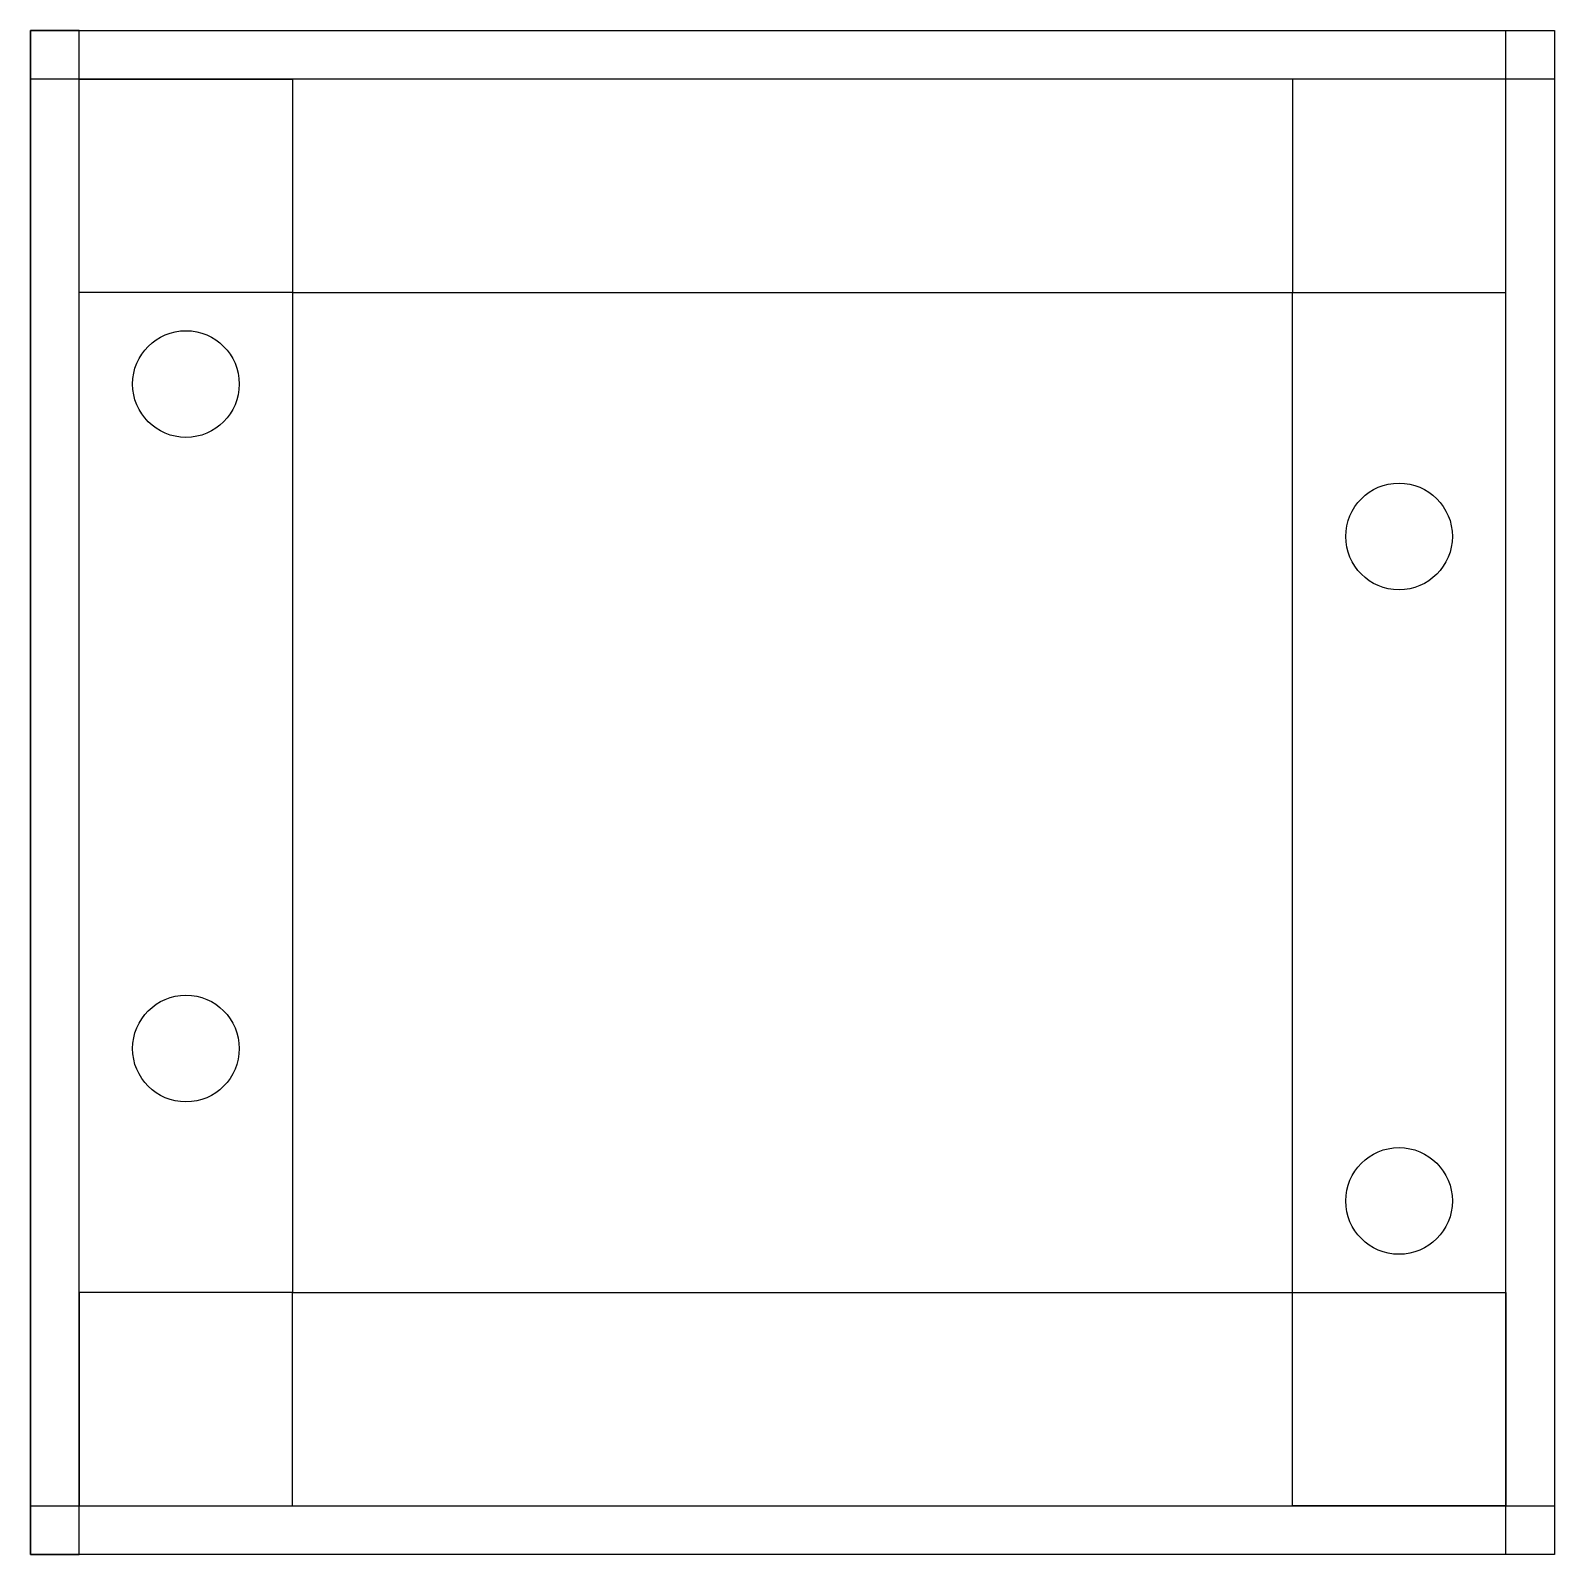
# Model space of a CAD drawing. Header units: millimetres. Extents: x -50 to 0, y -50 to 0.
import ezdxf

# ---------------------------------------------------------------- set-up
doc = ezdxf.new("R2010")
doc.units = ezdxf.units.MM
doc.layers.get('0').update_dxf_attribs({"linetype": 'CONTINUOUS'})

msp = doc.modelspace()

# ---------------------------------------------------------------- linework, layer by layer
for p, q in [((-1.6, -50), (-1.6, 0)), ((-1.6, 0), (0, 0)), ((0, 0), (0, -50)), ((-48.4, -1.6), (-41.4, -1.6)), ((-48.4, -8.6), (-48.4, -1.6)), ((-41.4, -1.6), (-41.4, -8.6)), ((-1.6, -1.6), (-8.6, -1.6)), ((-8.6, -1.6), (-8.6, -8.6)), ((-1.6, -8.6), (-1.6, -1.6)), ((-41.4, -8.6), (-48.4, -8.6)), ((-41.4, -8.6), (-8.6, -8.6)), ((-41.4, -8.6), (-41.4, -41.4)), ((-8.6, -8.6), (-1.6, -8.6)), ((-8.6, -41.4), (-8.6, -8.6)), ((-41.4, -41.4), (-48.4, -41.4)), ((-48.4, -41.4), (-48.4, -48.4)), ((-41.4, -48.4), (-41.4, -41.4)), ((-41.4, -41.4), (-8.6, -41.4)), ((-8.6, -48.4), (-8.6, -41.4)), ((-8.6, -41.4), (-1.6, -41.4)), ((-1.6, -41.4), (-1.6, -48.4)), ((-50, -50), (-50, -48.4)), ((-50, -48.4), (0, -48.4)), ((-48.4, -48.4), (-41.4, -48.4)), ((-1.6, -48.4), (-8.6, -48.4)), ((0, -48.4), (0, -50)), ((0, -50), (-50, -50)), ((0, -50), (-1.6, -50))]:
    msp.add_line(p, q)
for points in [[(0, 0), (0, -50), (-50, -50), (-50, 0)], [(-50, 0), (0, 0), (0, -1.6), (-50, -1.6)], [(-48.4, 0), (-50, 0), (-50, -50), (-48.4, -50)]]:
    msp.add_lwpolyline(points, close=True)
for centre in [(-44.9, -11.6), (-5.1, -16.6), (-44.9, -33.4), (-5.1, -38.4)]:
    msp.add_circle(centre, 1.75)

doc.saveas('drawing.dxf')
